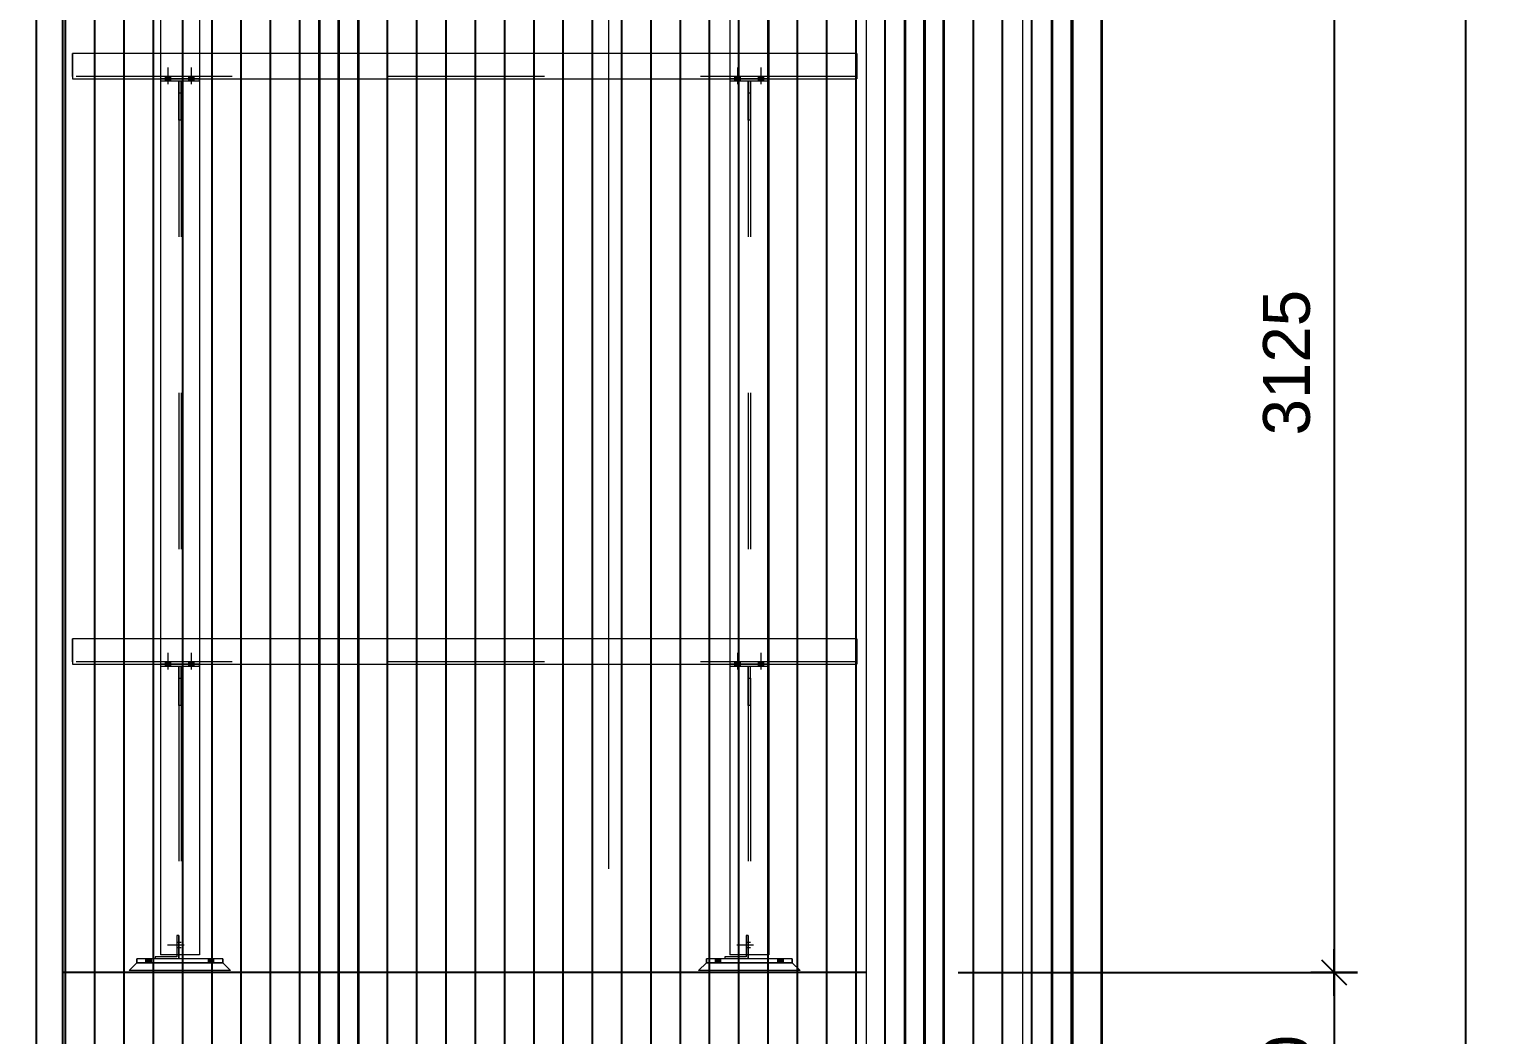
# Model space of a CAD drawing. Header units: millimetres. Extents: x 652937 to 1670132, y 1473552 to 2851037.
# Drawn here: x 663473.683 to 663477.422, y 1524564.123 to 1524566.7 of the extents above; entities that cross this region are included whole.
import ezdxf

# ---------------------------------------------------------------- set-up
doc = ezdxf.new("R2010")
doc.units = ezdxf.units.MM
for name, pattern in [('Grid Line', [22.225, 12.7, -3.175, 3.175, -3.175]), ('XKITLINE00', [0]), ('XKITLINE02', [4, 2, -2])]:
    doc.linetypes.add(name, pattern=pattern)
doc.layers.add('000 - 0_HIDE_OBJ_FRAMING_DEF_SUB', color=7, linetype='Continuous', plot=False)
for name, color, linetype, lineweight in [('A-230-M_FLOOR', 7, 'Continuous', 25), ('A-GENM', 7, 'Continuous', 9), ('Bolt', 7, 'Continuous', 0), ('Part', 7, 'Continuous', 0), ('Z-030-M_GRID', 7, 'Continuous', 9)]:
    doc.layers.add(name, color=color, linetype=linetype, lineweight=lineweight)
doc.layers.add('S-DIM', color=7, linetype='Continuous')
doc.styles.add('Arial', font='arial.ttf')
doc.dimstyles.new('Dim 40 - End', dxfattribs={"dimscale": 0.04, "dimtxt": 3, "dimasz": 1, "dimexe": 0, "dimexo": 2.5, "dimgap": 1.5, "dimtad": 1, "dimdec": 0, "dimlfac": 1000, "dimzin": 1, "dimdsep": 46, "dimtxsty": 'Arial', "dimblk": 'END', "dimcen": 0.09, "dimclrd": 7, "dimclre": 7, "dimclrt": 7, "dimadec": 0, "dimazin": 0, "dimtfac": 1, "dimtdec": 0, "dimtix": 1, "dimtofl": 0, "dimtmove": 2, "dimatfit": 3, "dimfxl": 1, "dimtfill": 1, "dimtfillclr": 256, "dimtolj": 1, "dimtzin": 0, "dimarcsym": 0})

# ---------------------------------------------------------------- blocks, each defined once
blk = doc.blocks.new('GM_Louver Grill Vertical Z1 - Z Profile-22981246-ENT 3 ELE-1 Sheet')
at = {"layer": '000 - 0_HIDE_OBJ_FRAMING_DEF_SUB', "color": 7}
blk.add_line((1611284.3, 108890), (1611284.3, 114870), dxfattribs=at)
blk = doc.blocks.new('GM_Louver Grill Vertical Z1 - Z Profile-V54-ENT 3 ELE-1 Sheet')
at = {"layer": '000 - 0_HIDE_OBJ_FRAMING_DEF_SUB', "color": 7}
blk.add_line((1603484.3, 106110.5), (1603484.3, 114870), dxfattribs=at)
blk = doc.blocks.new('E1')
at = {"layer": '000 - 0_HIDE_OBJ_FRAMING_DEF_SUB', "color": 7, "lineweight": 35}
for p, q in [((1615909.3, 108890), (1615909.3, 114870)), ((1616009.3, 108890), (1616009.3, 114870)), ((1617409.3, 114870), (1617409.3, 108890)), ((1617509.2, 106110.5), (1617509.2, 114870)), ((1617785.9, 114870), (1617785.9, 106110.5))]:
    blk.add_line(p, q, dxfattribs=at)
for points in [[(1615959.3, 114870), (1614459.3, 114870), (1614459.3, 108890), (1615959.3, 108890)], [(1615959.3, 114870), (1617459.3, 114870), (1617459.3, 108890), (1615959.3, 108890)], [(1617459.2, 114870), (1617835.9, 114870), (1617835.9, 106110.5), (1617459.2, 106110.5)], [(1617913.6, 114870), (1617838, 114870), (1617838, 106110.5), (1617913.6, 106110.5)]]:
    blk.add_lwpolyline(points, close=True, dxfattribs=at)
at = {"layer": 'A-GENM', "color": 7}
for name, p in [('GM_Louver Grill Vertical Z1 - Z Profile-22981246-ENT 3 ELE-1 Sheet', (3900, 0)), ('GM_Louver Grill Vertical Z1 - Z Profile-22981246-ENT 3 ELE-1 Sheet', (3975, 0)), ('GM_Louver Grill Vertical Z1 - Z Profile-22981246-ENT 3 ELE-1 Sheet', (4050, 0)), ('GM_Louver Grill Vertical Z1 - Z Profile-22981246-ENT 3 ELE-1 Sheet', (4125, 0)), ('GM_Louver Grill Vertical Z1 - Z Profile-22981246-ENT 3 ELE-1 Sheet', (4200, 0)), ('GM_Louver Grill Vertical Z1 - Z Profile-22981246-ENT 3 ELE-1 Sheet', (4275, 0)), ('GM_Louver Grill Vertical Z1 - Z Profile-22981246-ENT 3 ELE-1 Sheet', (4350, 0)), ('GM_Louver Grill Vertical Z1 - Z Profile-22981246-ENT 3 ELE-1 Sheet', (4425, 0)), ('GM_Louver Grill Vertical Z1 - Z Profile-22981246-ENT 3 ELE-1 Sheet', (4500, 0)), ('GM_Louver Grill Vertical Z1 - Z Profile-22981246-ENT 3 ELE-1 Sheet', (4575, 0)), ('GM_Louver Grill Vertical Z1 - Z Profile-22981246-ENT 3 ELE-1 Sheet', (4800, 0)), ('GM_Louver Grill Vertical Z1 - Z Profile-22981246-ENT 3 ELE-1 Sheet', (4875, 0)), ('GM_Louver Grill Vertical Z1 - Z Profile-22981246-ENT 3 ELE-1 Sheet', (4950, 0)), ('GM_Louver Grill Vertical Z1 - Z Profile-22981246-ENT 3 ELE-1 Sheet', (5025, 0)), ('GM_Louver Grill Vertical Z1 - Z Profile-22981246-ENT 3 ELE-1 Sheet', (5100, 0)), ('GM_Louver Grill Vertical Z1 - Z Profile-22981246-ENT 3 ELE-1 Sheet', (5175, 0)), ('GM_Louver Grill Vertical Z1 - Z Profile-22981246-ENT 3 ELE-1 Sheet', (5250, 0)), ('GM_Louver Grill Vertical Z1 - Z Profile-22981246-ENT 3 ELE-1 Sheet', (5324.9, 0)), ('GM_Louver Grill Vertical Z1 - Z Profile-22981246-ENT 3 ELE-1 Sheet', (5399.9, 0)), ('GM_Louver Grill Vertical Z1 - Z Profile-22981246-ENT 3 ELE-1 Sheet', (5474.9, 0)), ('GM_Louver Grill Vertical Z1 - Z Profile-22981246-ENT 3 ELE-1 Sheet', (5549.9, 0)), ('GM_Louver Grill Vertical Z1 - Z Profile-22981246-ENT 3 ELE-1 Sheet', (5624.9, 0)), ('GM_Louver Grill Vertical Z1 - Z Profile-22981246-ENT 3 ELE-1 Sheet', (5699.9, 0)), ('GM_Louver Grill Vertical Z1 - Z Profile-22981246-ENT 3 ELE-1 Sheet', (5774.9, 0)), ('GM_Louver Grill Vertical Z1 - Z Profile-22981246-ENT 3 ELE-1 Sheet', (5849.9, 0)), ('GM_Louver Grill Vertical Z1 - Z Profile-22981246-ENT 3 ELE-1 Sheet', (5924.9, 0)), ('GM_Louver Grill Vertical Z1 - Z Profile-22981246-ENT 3 ELE-1 Sheet', (5999.9, 0)), ('GM_Louver Grill Vertical Z1 - Z Profile-22981246-ENT 3 ELE-1 Sheet', (6074.9, 0)), ('GM_Louver Grill Vertical Z1 - Z Profile-V54-ENT 3 ELE-1 Sheet', (14100.5, 0)), ('GM_Louver Grill Vertical Z1 - Z Profile-V54-ENT 3 ELE-1 Sheet', (14175.5, 0)), ('GM_Louver Grill Vertical Z1 - Z Profile-V54-ENT 3 ELE-1 Sheet', (14250.5, 0))]:
    blk.add_blockref(name, p, dxfattribs=at)
blk = doc.blocks.new('END')
at = {"color": 7}
for p, q in [((0, 1.5), (0, -1.5)), ((1.5, 0), (-1.5, 0)), ((-0.795, -0.795), (0.795, 0.795))]:
    blk.add_line(p, q, dxfattribs=at)
blk = doc.blocks.new('*D261')
at = {"layer": 'Defpoints', "color": 7, "transparency": 16777216}
for p in [(663475.9625, 1524567.4081), (663475.9625, 1524564.2831), (663477.0261, 1524564.2831)]:
    blk.add_point(p, dxfattribs=at)
at = {"layer": 'S-DIM', "color": 7, "lineweight": -2, "transparency": 16777216}
for p, q in [((663476.0625, 1524567.4081), (663477.0261, 1524567.4081)), ((663477.0261, 1524567.3681), (663477.0261, 1524564.3231)), ((663476.0625, 1524564.2831), (663477.0261, 1524564.2831))]:
    blk.add_line(p, q, dxfattribs=at)
at = {"layer": 'S-DIM', "color": 7, "lineweight": -2, "transparency": 16777216, "xscale": 0.04, "yscale": 0.04, "zscale": 0.04}
for p, rotation in [((663477.0261, 1524567.4081), 90), ((663477.0261, 1524564.2831), 270)]:
    blk.add_blockref('END', p, dxfattribs=dict(at, rotation=rotation))
at = {"layer": 'S-DIM', "color": 7, "transparency": 16777216, "insert": (663476.9047, 1524565.8456), "char_height": 0.12, "attachment_point": 5, "rotation": 90, "style": 'Arial', "bg_fill": 3, "box_fill_scale": 1.1, "bg_fill_color": 256, "bg_fill_true_color": 13158600, "bg_fill_transparency": 0}
blk.add_mtext('\\A1;3125', dxfattribs=at)
blk = doc.blocks.new('*D262')
at = {"layer": 'Defpoints', "color": 7, "transparency": 16777216}
for p in [(663475.9625, 1524564.2831), (663475.9625, 1524563.6831), (663477.0261, 1524563.6831)]:
    blk.add_point(p, dxfattribs=at)
at = {"layer": 'S-DIM', "color": 7, "lineweight": -2, "transparency": 16777216}
for p, q in [((663476.0625, 1524564.2831), (663477.0261, 1524564.2831)), ((663477.0261, 1524564.2431), (663477.0261, 1524563.7231)), ((663476.0625, 1524563.6831), (663477.0261, 1524563.6831))]:
    blk.add_line(p, q, dxfattribs=at)
at = {"layer": 'S-DIM', "color": 7, "lineweight": -2, "transparency": 16777216, "xscale": 0.04, "yscale": 0.04, "zscale": 0.04}
for p, rotation in [((663477.0261, 1524564.2831), 90), ((663477.0261, 1524563.6831), 270)]:
    blk.add_blockref('END', p, dxfattribs=dict(at, rotation=rotation))
at = {"layer": 'S-DIM', "color": 7, "transparency": 16777216, "insert": (663476.9048, 1524563.9831), "char_height": 0.12, "attachment_point": 5, "rotation": 90, "style": 'Arial', "bg_fill": 3, "box_fill_scale": 1.1, "bg_fill_color": 256, "bg_fill_true_color": 13158600, "bg_fill_transparency": 0}
blk.add_mtext('\\A1;600', dxfattribs=at)
blk = doc.blocks.new('*D266')
at = {"layer": 'Defpoints', "color": 7, "transparency": 16777216}
for p in [(663476.7133, 1524568.0081), (663476.7133, 1524559.2381), (663477.3623, 1524559.2381)]:
    blk.add_point(p, dxfattribs=at)
at = {"layer": 'S-DIM', "color": 7, "lineweight": -2, "transparency": 16777216}
for p, q in [((663476.8133, 1524568.0081), (663477.3623, 1524568.0081)), ((663477.3623, 1524567.9681), (663477.3623, 1524559.2781)), ((663476.8133, 1524559.2381), (663477.3623, 1524559.2381))]:
    blk.add_line(p, q, dxfattribs=at)
at = {"layer": 'S-DIM', "color": 7, "lineweight": -2, "transparency": 16777216, "xscale": 0.04, "yscale": 0.04, "zscale": 0.04}
for p, rotation in [((663477.3623, 1524568.0081), 90), ((663477.3623, 1524559.2381), 270)]:
    blk.add_blockref('END', p, dxfattribs=dict(at, rotation=rotation))
at = {"layer": 'S-DIM', "color": 7, "transparency": 16777216, "insert": (663477.241, 1524563.6231), "char_height": 0.12, "attachment_point": 5, "rotation": 90, "style": 'Arial', "bg_fill": 3, "box_fill_scale": 1.1, "bg_fill_color": 256, "bg_fill_true_color": 13158600, "bg_fill_transparency": 0}
blk.add_mtext('\\A1;8770', dxfattribs=at)
blk = doc.blocks.new('*A21633233')
at = {"layer": 'Part', "color": 7, "linetype": 'XKITLINE00', "lineweight": 0}
for p, q in [((64.078234, 59.15), (64.078244, 59.15)), ((64.078389, 59.15), (64.078244, 59.15)), ((64.078244, 59.15), (64.078244, 58.855)), ((74.12255, 59.15), (64.078379, 59.15)), ((64.078389, 59.15), (64.078389, 58.825)), ((74.12254, 59.15), (74.12255, 59.15)), ((74.12255, 59.15), (74.12255, 58.825)), ((64.078234, 58.855), (64.078234, 58.825)), ((64.078389, 58.825), (64.078234, 58.825)), ((64.078234, 58.825), (74.12255, 58.825)), ((64.078244, 58.855), (64.078389, 58.855)), ((64.078244, 58.855), (64.078379, 58.855))]:
    blk.add_line(p, q, dxfattribs=at)
at = {"layer": 'Part', "color": 7, "linetype": 'XKITLINE02', "lineweight": 0}
for p, q in [((64.078234, 59.15), (64.078234, 58.855)), ((64.078244, 59.15), (64.078234, 59.15)), ((64.078379, 58.855), (64.078379, 59.15)), ((74.122395, 58.825), (74.122395, 59.15)), ((74.122395, 59.15), (74.122405, 59.15)), ((74.122405, 59.15), (74.122405, 58.855)), ((74.12254, 58.855), (74.12254, 59.15)), ((74.12254, 58.855), (64.078379, 58.855)), ((74.12255, 58.825), (74.122395, 58.825)), ((74.122405, 58.855), (74.12254, 58.855))]:
    blk.add_line(p, q, dxfattribs=at)
blk = doc.blocks.new('*A21783248')
at = {"layer": 'Part', "color": 7, "linetype": 'XKITLINE00', "lineweight": 0}
for p, q in [((65.203263, 58.825), (65.203263, 58.795)), ((65.203263, 58.795), (65.203449, 58.795)), ((65.703449, 58.795), (65.203263, 58.795)), ((65.203449, 58.825), (65.203449, 58.795)), ((65.703449, 58.795), (65.703449, 58.825))]:
    blk.add_line(p, q, dxfattribs=at)
at = {"layer": 'Part', "color": 7, "linetype": 'XKITLINE02', "lineweight": 0}
for p, q in [((65.703449, 58.825), (65.203263, 58.825)), ((65.703263, 58.825), (65.703449, 58.825)), ((65.703263, 58.825), (65.703263, 58.795)), ((65.703263, 58.795), (65.703449, 58.795))]:
    blk.add_line(p, q, dxfattribs=at)
blk = doc.blocks.new('*A21793249')
at = {"layer": 'Bolt'}
for points in [[(65.268, 58.825), (65.268, 58.855), (65.338, 58.855), (65.338, 58.825)], [(65.268, 58.795), (65.268, 58.825), (65.338, 58.825), (65.338, 58.795)], [(65.568, 58.825), (65.568, 58.855), (65.638, 58.855), (65.638, 58.825)], [(65.568, 58.795), (65.568, 58.825), (65.638, 58.825), (65.638, 58.795)]]:
    blk.add_hatch(color=7, dxfattribs=at).paths.add_polyline_path(points, flags=17)
at = {"layer": 'Bolt', "color": 7, "linetype": 'XKITLINE00', "lineweight": 0}
for p, q in [((65.303, 58.755), (65.303, 58.97)), ((65.603, 58.755), (65.603, 58.97)), ((65.268, 58.825), (65.268, 58.855)), ((65.268, 58.795), (65.268, 58.825)), ((65.338, 58.825), (65.338, 58.855)), ((65.338, 58.795), (65.338, 58.825)), ((65.568, 58.825), (65.568, 58.855)), ((65.568, 58.795), (65.568, 58.825)), ((65.638, 58.825), (65.638, 58.855)), ((65.638, 58.795), (65.638, 58.825))]:
    blk.add_line(p, q, dxfattribs=at)
blk = doc.blocks.new('*A23033373')
at = {"layer": 'Part', "color": 7, "linetype": 'XKITLINE00', "lineweight": 0}
for p, q in [((72.997629, 62.8), (72.497474, 62.8)), ((72.497487, 62.8), (72.497487, 59.15)), ((72.497629, 62.8), (72.497629, 59.15)), ((72.997629, 62.8), (72.997629, 59.15)), ((72.497487, 58.825), (72.497487, 51.65)), ((72.497629, 58.825), (72.497629, 51.65)), ((72.997629, 58.795), (72.997629, 51.65)), ((72.497487, 51.325), (72.497487, 47.6)), ((72.497629, 51.325), (72.497629, 47.6)), ((72.997629, 51.295), (72.997629, 47.6)), ((72.997629, 47.6), (72.497474, 47.6))]:
    blk.add_line(p, q, dxfattribs=at)
at = {"layer": 'Part', "color": 7, "linetype": 'XKITLINE02', "lineweight": 0}
for p, q in [((72.497474, 62.8), (72.497474, 47.6)), ((72.497617, 62.8), (72.497617, 47.6)), ((72.732487, 62.8), (72.732487, 47.6)), ((72.732617, 62.8), (72.732617, 47.6)), ((72.762487, 62.8), (72.762487, 47.6)), ((72.762617, 62.8), (72.762617, 47.6)), ((72.997474, 62.8), (72.997474, 47.6)), ((72.997487, 62.8), (72.997487, 47.6)), ((72.997617, 62.8), (72.997617, 47.6)), ((72.497487, 59.15), (72.497487, 58.825)), ((72.497629, 59.15), (72.497629, 58.825)), ((72.997629, 59.15), (72.997629, 58.795)), ((72.497487, 51.65), (72.497487, 51.325)), ((72.497629, 51.65), (72.497629, 51.325)), ((72.997629, 51.65), (72.997629, 51.295))]:
    blk.add_line(p, q, dxfattribs=at)
blk = doc.blocks.new('*A23043374')
at = {"layer": 'Part', "color": 7, "linetype": 'XKITLINE00', "lineweight": 0}
for p, q in [((72.732637, 58.795), (72.732637, 58.295)), ((72.732823, 58.645), (72.732823, 58.795)), ((72.762823, 58.795), (72.732823, 58.795)), ((72.762823, 58.645), (72.762823, 58.795)), ((72.732684, 58.295), (72.732823, 58.645)), ((72.732823, 58.645), (72.762823, 58.645)), ((72.762823, 58.645), (72.762684, 58.295)), ((72.732637, 58.295), (72.732684, 58.295)), ((72.762684, 58.295), (72.732684, 58.295))]:
    blk.add_line(p, q, dxfattribs=at)
at = {"layer": 'Part', "color": 7, "linetype": 'XKITLINE02', "lineweight": 0}
for p, q in [((72.732823, 58.795), (72.732637, 58.795)), ((72.732823, 58.795), (72.732637, 58.795)), ((72.762637, 58.295), (72.762637, 58.795)), ((72.732684, 58.295), (72.732637, 58.295))]:
    blk.add_line(p, q, dxfattribs=at)
blk = doc.blocks.new('*A23053375')
at = {"layer": 'Part', "color": 7, "linetype": 'XKITLINE00', "lineweight": 0}
for p, q in [((72.497637, 51.325), (72.497637, 51.295)), ((72.497637, 51.295), (72.497823, 51.295)), ((72.997823, 51.295), (72.497637, 51.295)), ((72.497823, 51.325), (72.497823, 51.295)), ((72.997823, 51.295), (72.997823, 51.325))]:
    blk.add_line(p, q, dxfattribs=at)
at = {"layer": 'Part', "color": 7, "linetype": 'XKITLINE02', "lineweight": 0}
for p, q in [((72.997823, 51.325), (72.497637, 51.325)), ((72.997637, 51.325), (72.997823, 51.325)), ((72.997637, 51.325), (72.997637, 51.295)), ((72.997637, 51.295), (72.997823, 51.295))]:
    blk.add_line(p, q, dxfattribs=at)
blk = doc.blocks.new('*A23063376')
at = {"layer": 'Part', "color": 7, "linetype": 'XKITLINE00', "lineweight": 0}
for p, q in [((72.732637, 51.295), (72.732637, 50.795)), ((72.732823, 51.145), (72.732823, 51.295)), ((72.762823, 51.295), (72.732823, 51.295)), ((72.762823, 51.145), (72.762823, 51.295)), ((72.732684, 50.795), (72.732823, 51.145)), ((72.732823, 51.145), (72.762823, 51.145)), ((72.762823, 51.145), (72.762684, 50.795)), ((72.732637, 50.795), (72.732684, 50.795)), ((72.762684, 50.795), (72.732684, 50.795))]:
    blk.add_line(p, q, dxfattribs=at)
at = {"layer": 'Part', "color": 7, "linetype": 'XKITLINE02', "lineweight": 0}
for p, q in [((72.732823, 51.295), (72.732637, 51.295)), ((72.732823, 51.295), (72.732637, 51.295)), ((72.762637, 50.795), (72.762637, 51.295)), ((72.732684, 50.795), (72.732637, 50.795))]:
    blk.add_line(p, q, dxfattribs=at)
blk = doc.blocks.new('*A23073377')
at = {"layer": 'Bolt'}
for points in [[(72.563, 51.325), (72.563, 51.355), (72.633, 51.355), (72.633, 51.325)], [(72.563, 51.295), (72.563, 51.325), (72.633, 51.325), (72.633, 51.295)], [(72.863, 51.325), (72.863, 51.355), (72.933, 51.355), (72.933, 51.325)], [(72.863, 51.295), (72.863, 51.325), (72.933, 51.325), (72.933, 51.295)]]:
    blk.add_hatch(color=7, dxfattribs=at).paths.add_polyline_path(points, flags=17)
at = {"layer": 'Bolt', "color": 7, "linetype": 'XKITLINE00', "lineweight": 0}
for p, q in [((72.598, 51.255), (72.598, 51.47)), ((72.898, 51.255), (72.898, 51.47)), ((72.563, 51.325), (72.563, 51.355)), ((72.563, 51.295), (72.563, 51.325)), ((72.633, 51.325), (72.633, 51.355)), ((72.633, 51.295), (72.633, 51.325)), ((72.863, 51.325), (72.863, 51.355)), ((72.863, 51.295), (72.863, 51.325)), ((72.933, 51.325), (72.933, 51.355)), ((72.933, 51.295), (72.933, 51.325))]:
    blk.add_line(p, q, dxfattribs=at)
blk = doc.blocks.new('*A23083378')
at = {"layer": 'Part', "color": 7, "linetype": 'XKITLINE00', "lineweight": 0}
for p, q in [((72.497637, 58.825), (72.497637, 58.795)), ((72.497637, 58.795), (72.497823, 58.795)), ((72.997823, 58.795), (72.497637, 58.795)), ((72.497823, 58.825), (72.497823, 58.795)), ((72.997823, 58.795), (72.997823, 58.825))]:
    blk.add_line(p, q, dxfattribs=at)
at = {"layer": 'Part', "color": 7, "linetype": 'XKITLINE02', "lineweight": 0}
for p, q in [((72.997823, 58.825), (72.497637, 58.825)), ((72.997637, 58.825), (72.997823, 58.825)), ((72.997637, 58.825), (72.997637, 58.795)), ((72.997637, 58.795), (72.997823, 58.795))]:
    blk.add_line(p, q, dxfattribs=at)
blk = doc.blocks.new('*A23093379')
at = {"layer": 'Bolt'}
for points in [[(72.563, 58.825), (72.563, 58.855), (72.633, 58.855), (72.633, 58.825)], [(72.563, 58.795), (72.563, 58.825), (72.633, 58.825), (72.633, 58.795)], [(72.863, 58.825), (72.863, 58.855), (72.933, 58.855), (72.933, 58.825)], [(72.863, 58.795), (72.863, 58.825), (72.933, 58.825), (72.933, 58.795)]]:
    blk.add_hatch(color=7, dxfattribs=at).paths.add_polyline_path(points, flags=17)
at = {"layer": 'Bolt', "color": 7, "linetype": 'XKITLINE00', "lineweight": 0}
for p, q in [((72.598, 58.755), (72.598, 58.97)), ((72.898, 58.755), (72.898, 58.97)), ((72.563, 58.825), (72.563, 58.855)), ((72.563, 58.795), (72.563, 58.825)), ((72.633, 58.825), (72.633, 58.855)), ((72.633, 58.795), (72.633, 58.825)), ((72.863, 58.825), (72.863, 58.855)), ((72.863, 58.795), (72.863, 58.825)), ((72.933, 58.825), (72.933, 58.855)), ((72.933, 58.795), (72.933, 58.825))]:
    blk.add_line(p, q, dxfattribs=at)
blk = doc.blocks.new('*A23193389')
at = {"layer": 'Part', "color": 7, "linetype": 'XKITLINE00', "lineweight": 0}
for p, q in [((65.703255, 62.8), (65.2031, 62.8)), ((65.203112, 62.8), (65.203112, 59.15)), ((65.203255, 62.8), (65.203255, 59.15)), ((65.703255, 62.8), (65.703255, 59.15)), ((65.203112, 58.825), (65.203112, 51.65)), ((65.203255, 58.825), (65.203255, 51.65)), ((65.703255, 58.795), (65.703255, 51.65)), ((65.203112, 51.325), (65.203112, 47.6)), ((65.203255, 51.325), (65.203255, 47.6)), ((65.703255, 51.295), (65.703255, 47.6)), ((65.703255, 47.6), (65.2031, 47.6))]:
    blk.add_line(p, q, dxfattribs=at)
at = {"layer": 'Part', "color": 7, "linetype": 'XKITLINE02', "lineweight": 0}
for p, q in [((65.2031, 62.8), (65.2031, 47.6)), ((65.203243, 62.8), (65.203243, 47.6)), ((65.438112, 62.8), (65.438112, 47.6)), ((65.438243, 62.8), (65.438243, 47.6)), ((65.468112, 62.8), (65.468112, 47.6)), ((65.468243, 62.8), (65.468243, 47.6)), ((65.7031, 62.8), (65.7031, 47.6)), ((65.703112, 62.8), (65.703112, 47.6)), ((65.703243, 62.8), (65.703243, 47.6)), ((65.203112, 59.15), (65.203112, 58.825)), ((65.203255, 59.15), (65.203255, 58.825)), ((65.703255, 59.15), (65.703255, 58.795)), ((65.203112, 51.65), (65.203112, 51.325)), ((65.203255, 51.65), (65.203255, 51.325)), ((65.703255, 51.65), (65.703255, 51.295))]:
    blk.add_line(p, q, dxfattribs=at)
blk = doc.blocks.new('*A23203390')
at = {"layer": 'Part', "color": 7, "linetype": 'XKITLINE00', "lineweight": 0}
for p, q in [((64.078234, 51.65), (64.078244, 51.65)), ((64.078389, 51.65), (64.078244, 51.65)), ((64.078244, 51.65), (64.078244, 51.355)), ((74.12255, 51.65), (64.078379, 51.65)), ((64.078389, 51.65), (64.078389, 51.325)), ((74.12254, 51.65), (74.12255, 51.65)), ((74.12255, 51.65), (74.12255, 51.325)), ((64.078234, 51.355), (64.078234, 51.325)), ((64.078389, 51.325), (64.078234, 51.325)), ((64.078234, 51.325), (74.12255, 51.325)), ((64.078244, 51.355), (64.078389, 51.355)), ((64.078244, 51.355), (64.078379, 51.355))]:
    blk.add_line(p, q, dxfattribs=at)
at = {"layer": 'Part', "color": 7, "linetype": 'XKITLINE02', "lineweight": 0}
for p, q in [((64.078234, 51.65), (64.078234, 51.355)), ((64.078244, 51.65), (64.078234, 51.65)), ((64.078379, 51.355), (64.078379, 51.65)), ((74.122395, 51.325), (74.122395, 51.65)), ((74.122395, 51.65), (74.122405, 51.65)), ((74.122405, 51.65), (74.122405, 51.355)), ((74.12254, 51.355), (74.12254, 51.65)), ((74.12254, 51.355), (64.078379, 51.355)), ((74.12255, 51.325), (74.122395, 51.325)), ((74.122405, 51.355), (74.12254, 51.355))]:
    blk.add_line(p, q, dxfattribs=at)
blk = doc.blocks.new('*A23213391')
at = {"layer": 'Bolt'}
for points in [[(65.268, 51.325), (65.268, 51.355), (65.338, 51.355), (65.338, 51.325)], [(65.268, 51.295), (65.268, 51.325), (65.338, 51.325), (65.338, 51.295)], [(65.568, 51.325), (65.568, 51.355), (65.638, 51.355), (65.638, 51.325)], [(65.568, 51.295), (65.568, 51.325), (65.638, 51.325), (65.638, 51.295)]]:
    blk.add_hatch(color=7, dxfattribs=at).paths.add_polyline_path(points, flags=17)
at = {"layer": 'Bolt', "color": 7, "linetype": 'XKITLINE00', "lineweight": 0}
for p, q in [((65.303, 51.255), (65.303, 51.47)), ((65.603, 51.255), (65.603, 51.47)), ((65.268, 51.325), (65.268, 51.355)), ((65.268, 51.295), (65.268, 51.325)), ((65.338, 51.325), (65.338, 51.355)), ((65.338, 51.295), (65.338, 51.325)), ((65.568, 51.325), (65.568, 51.355)), ((65.568, 51.295), (65.568, 51.325)), ((65.638, 51.325), (65.638, 51.355)), ((65.638, 51.295), (65.638, 51.325))]:
    blk.add_line(p, q, dxfattribs=at)
blk = doc.blocks.new('*A23223392')
at = {"layer": 'Part', "color": 7, "linetype": 'XKITLINE00', "lineweight": 0}
for p, q in [((65.438263, 51.295), (65.438263, 50.795)), ((65.438449, 51.145), (65.438449, 51.295)), ((65.468449, 51.295), (65.438449, 51.295)), ((65.468449, 51.145), (65.468449, 51.295)), ((65.438309, 50.795), (65.438449, 51.145)), ((65.438449, 51.145), (65.468449, 51.145)), ((65.468449, 51.145), (65.468309, 50.795)), ((65.438263, 50.795), (65.438309, 50.795)), ((65.468309, 50.795), (65.438309, 50.795))]:
    blk.add_line(p, q, dxfattribs=at)
at = {"layer": 'Part', "color": 7, "linetype": 'XKITLINE02', "lineweight": 0}
for p, q in [((65.438449, 51.295), (65.438263, 51.295)), ((65.438449, 51.295), (65.438263, 51.295)), ((65.468263, 50.795), (65.468263, 51.295)), ((65.438309, 50.795), (65.438263, 50.795))]:
    blk.add_line(p, q, dxfattribs=at)
blk = doc.blocks.new('*A23233393')
at = {"layer": 'Part', "color": 7, "linetype": 'XKITLINE00', "lineweight": 0}
for p, q in [((65.203263, 51.325), (65.203263, 51.295)), ((65.203263, 51.295), (65.203449, 51.295)), ((65.703449, 51.295), (65.203263, 51.295)), ((65.203449, 51.325), (65.203449, 51.295)), ((65.703449, 51.295), (65.703449, 51.325))]:
    blk.add_line(p, q, dxfattribs=at)
at = {"layer": 'Part', "color": 7, "linetype": 'XKITLINE02', "lineweight": 0}
for p, q in [((65.703449, 51.325), (65.203263, 51.325)), ((65.703263, 51.325), (65.703449, 51.325)), ((65.703263, 51.325), (65.703263, 51.295)), ((65.703263, 51.295), (65.703449, 51.295))]:
    blk.add_line(p, q, dxfattribs=at)
blk = doc.blocks.new('*A23243394')
at = {"layer": 'Part', "color": 7, "linetype": 'XKITLINE00', "lineweight": 0}
for p, q in [((65.438263, 58.795), (65.438263, 58.295)), ((65.438449, 58.645), (65.438449, 58.795)), ((65.468449, 58.795), (65.438449, 58.795)), ((65.468449, 58.645), (65.468449, 58.795)), ((65.438309, 58.295), (65.438449, 58.645)), ((65.438449, 58.645), (65.468449, 58.645)), ((65.468449, 58.645), (65.468309, 58.295)), ((65.438263, 58.295), (65.438309, 58.295)), ((65.468309, 58.295), (65.438309, 58.295))]:
    blk.add_line(p, q, dxfattribs=at)
at = {"layer": 'Part', "color": 7, "linetype": 'XKITLINE02', "lineweight": 0}
for p, q in [((65.438449, 58.795), (65.438263, 58.795)), ((65.438449, 58.795), (65.438263, 58.795)), ((65.468263, 58.295), (65.468263, 58.795)), ((65.438309, 58.295), (65.438263, 58.295))]:
    blk.add_line(p, q, dxfattribs=at)
blk = doc.blocks.new('*A24193489')
at = {"layer": 'Bolt'}
for points in [[(65.088, 47.55), (65.088, 47.5), (65.018, 47.5), (65.018, 47.55)], [(65.888, 47.55), (65.888, 47.5), (65.818, 47.5), (65.818, 47.55)]]:
    blk.add_hatch(color=7, dxfattribs=at).paths.add_polyline_path(points, flags=17)
at = {"layer": 'Bolt', "color": 7, "linetype": 'XKITLINE00', "lineweight": 0}
for p, q in [((65.018, 47.5), (65.018, 47.55)), ((65.053, 47.5), (65.053, 47.55)), ((65.088, 47.5), (65.088, 47.55)), ((65.818, 47.5), (65.818, 47.55)), ((65.853, 47.5), (65.853, 47.55)), ((65.888, 47.5), (65.888, 47.55))]:
    blk.add_line(p, q, dxfattribs=at)
blk = doc.blocks.new('*A24203490')
at = {"layer": 'Bolt', "color": 7, "linetype": 'XKITLINE02', "lineweight": 0}
for p, q in [((65.507778, 47.725), (65.293178, 47.725)), ((65.438147, 47.76), (65.413147, 47.76)), ((65.438208, 47.69), (65.413208, 47.69)), ((65.468167, 47.76), (65.438167, 47.76)), ((65.468188, 47.69), (65.438188, 47.69))]:
    blk.add_line(p, q, dxfattribs=at)
blk = doc.blocks.new('*A24213491')
at = {"layer": 'Part', "color": 7, "linetype": 'XKITLINE00', "lineweight": 0}
for p, q in [((64.903092, 47.5), (64.803061, 47.4)), ((64.803294, 47.4), (64.903263, 47.5)), ((64.903263, 47.5), (64.903092, 47.5)), ((64.903092, 47.5), (66.003263, 47.5)), ((66.003263, 47.5), (66.103294, 47.4))]:
    blk.add_line(p, q, dxfattribs=at)
at = {"layer": 'Part', "color": 7, "linetype": 'XKITLINE02', "lineweight": 0}
for p, q in [((66.003092, 47.5), (66.103061, 47.4)), ((66.103294, 47.4), (64.803061, 47.4)), ((66.103061, 47.4), (66.103294, 47.4))]:
    blk.add_line(p, q, dxfattribs=at)
blk = doc.blocks.new('*A24223492')
at = {"layer": 'Part', "color": 7, "linetype": 'XKITLINE02', "lineweight": 0}
for p, q in [((65.438224, 47.85), (65.413131, 47.85)), ((65.413131, 47.85), (65.413131, 47.6)), ((65.413224, 47.85), (65.413224, 47.6)), ((65.438131, 47.55), (65.438131, 47.85)), ((65.438224, 47.85), (65.438224, 47.6)), ((65.138131, 47.575), (65.138224, 47.575)), ((65.138224, 47.575), (65.138131, 47.575)), ((65.438224, 47.55), (65.138131, 47.55))]:
    blk.add_line(p, q, dxfattribs=at)
at = {"layer": 'Part', "color": 7, "linetype": 'XKITLINE00', "lineweight": 0}
for p, q in [((65.138131, 47.575), (65.138131, 47.55)), ((65.413224, 47.575), (65.138224, 47.575)), ((65.138224, 47.575), (65.138224, 47.55)), ((65.413131, 47.6), (65.413131, 47.575)), ((65.413224, 47.6), (65.413224, 47.575)), ((65.438224, 47.6), (65.438224, 47.55))]:
    blk.add_line(p, q, dxfattribs=at)
blk = doc.blocks.new('*A24233493')
at = {"layer": 'Part', "color": 7, "linetype": 'XKITLINE00', "lineweight": 0}
for p, q in [((66.003263, 47.55), (64.903092, 47.55)), ((64.903092, 47.55), (64.903092, 47.5)), ((66.003263, 47.5), (64.903092, 47.5)), ((64.903263, 47.5), (64.903263, 47.55)), ((66.003263, 47.55), (66.003263, 47.5))]:
    blk.add_line(p, q, dxfattribs=at)
at = {"layer": 'Part', "color": 7, "linetype": 'XKITLINE02', "lineweight": 0}
blk.add_line((66.003092, 47.5), (66.003092, 47.55), dxfattribs=at)
blk = doc.blocks.new('*A24663536')
at = {"layer": 'Part', "color": 7, "linetype": 'XKITLINE00', "lineweight": 0}
for p, q in [((72.197467, 47.5), (72.097436, 47.4)), ((72.097668, 47.4), (72.197637, 47.5)), ((72.197637, 47.5), (72.197467, 47.5)), ((72.197467, 47.5), (73.297637, 47.5)), ((73.297637, 47.5), (73.397668, 47.4))]:
    blk.add_line(p, q, dxfattribs=at)
at = {"layer": 'Part', "color": 7, "linetype": 'XKITLINE02', "lineweight": 0}
for p, q in [((73.297467, 47.5), (73.397436, 47.4)), ((73.397668, 47.4), (72.097436, 47.4)), ((73.397436, 47.4), (73.397668, 47.4))]:
    blk.add_line(p, q, dxfattribs=at)
blk = doc.blocks.new('*A24673537')
at = {"layer": 'Bolt', "color": 7, "linetype": 'XKITLINE02', "lineweight": 0}
for p, q in [((72.802152, 47.725), (72.587552, 47.725)), ((72.732522, 47.76), (72.707522, 47.76)), ((72.732582, 47.69), (72.707582, 47.69)), ((72.762541, 47.76), (72.732541, 47.76)), ((72.762563, 47.69), (72.732563, 47.69))]:
    blk.add_line(p, q, dxfattribs=at)
blk = doc.blocks.new('*A24683538')
at = {"layer": 'Part', "color": 7, "linetype": 'XKITLINE00', "lineweight": 0}
for p, q in [((73.297637, 47.55), (72.197467, 47.55)), ((72.197467, 47.55), (72.197467, 47.5)), ((73.297637, 47.5), (72.197467, 47.5)), ((72.197637, 47.5), (72.197637, 47.55)), ((73.297637, 47.55), (73.297637, 47.5))]:
    blk.add_line(p, q, dxfattribs=at)
at = {"layer": 'Part', "color": 7, "linetype": 'XKITLINE02', "lineweight": 0}
blk.add_line((73.297467, 47.5), (73.297467, 47.55), dxfattribs=at)
blk = doc.blocks.new('*A24693539')
at = {"layer": 'Part', "color": 7, "linetype": 'XKITLINE02', "lineweight": 0}
for p, q in [((72.732598, 47.85), (72.707505, 47.85)), ((72.707505, 47.85), (72.707505, 47.6)), ((72.707598, 47.85), (72.707598, 47.6)), ((72.732505, 47.55), (72.732505, 47.85)), ((72.732598, 47.85), (72.732598, 47.6)), ((72.432505, 47.575), (72.432598, 47.575)), ((72.432598, 47.575), (72.432505, 47.575)), ((72.732598, 47.55), (72.432505, 47.55))]:
    blk.add_line(p, q, dxfattribs=at)
at = {"layer": 'Part', "color": 7, "linetype": 'XKITLINE00', "lineweight": 0}
for p, q in [((72.432505, 47.575), (72.432505, 47.55)), ((72.707598, 47.575), (72.432598, 47.575)), ((72.432598, 47.575), (72.432598, 47.55)), ((72.707505, 47.6), (72.707505, 47.575)), ((72.707598, 47.6), (72.707598, 47.575)), ((72.732598, 47.6), (72.732598, 47.55))]:
    blk.add_line(p, q, dxfattribs=at)
blk = doc.blocks.new('*A24703540')
at = {"layer": 'Bolt'}
for points in [[(72.383, 47.55), (72.383, 47.5), (72.313, 47.5), (72.313, 47.55)], [(73.183, 47.55), (73.183, 47.5), (73.113, 47.5), (73.113, 47.55)]]:
    blk.add_hatch(color=7, dxfattribs=at).paths.add_polyline_path(points, flags=17)
at = {"layer": 'Bolt', "color": 7, "linetype": 'XKITLINE00', "lineweight": 0}
for p, q in [((72.313, 47.5), (72.313, 47.55)), ((72.348, 47.5), (72.348, 47.55)), ((72.383, 47.5), (72.383, 47.55)), ((73.113, 47.5), (73.113, 47.55)), ((73.148, 47.5), (73.148, 47.55)), ((73.183, 47.5), (73.183, 47.55))]:
    blk.add_line(p, q, dxfattribs=at)

msp = doc.modelspace()

# ---------------------------------------------------------------- linework, layer by layer
at = {"color": 7}
for points in [[(663473.468, 1524562.1881), (663473.468, 1524568.0081), (663473.768, 1524568.0081), (663473.768, 1524562.1881)], [(663475.828, 1524564.2831), (663473.768, 1524564.2831)]]:
    msp.add_lwpolyline(points, dxfattribs=at)
at = {"layer": 'A-230-M_FLOOR', "color": 7, "lineweight": 9}
msp.add_lwpolyline([(663475.828, 1524562.1881), (663475.828, 1524568.0081), (663476.228, 1524568.0081), (663476.228, 1524561.7881)], dxfattribs=at)
at = {"layer": 'Z-030-M_GRID', "color": 7, "linetype": 'Grid Line'}
for p, q in [((663475.168, 1524548.6739), (663475.168, 1524570.3058)), ((663476.028, 1524560.3084), (663476.028, 1524569.1802))]:
    msp.add_line(p, q, dxfattribs=at)

# ---------------------------------------------------------------- block references
at = {"color": 7, "xscale": 0.001, "yscale": 0.001, "zscale": 0.001}
msp.add_blockref('E1', (661858.517, 1524453.5881), dxfattribs=at)
at = {"color": 7, "lineweight": 0, "xscale": 0.2, "yscale": 0.2, "zscale": 0.2}
for name in ['*A23193389', '*A23033373', '*A21633233', '*A21783248', '*A21793249', '*A23243394', '*A23083378', '*A23093379', '*A23043374', '*A23203390', '*A23233393', '*A23213391', '*A23053375', '*A23073377', '*A23223392', '*A23063376', '*A24223492', '*A24203490', '*A24693539', '*A24673537', '*A24213491', '*A24233493', '*A24193489', '*A24663536', '*A24683538', '*A24703540']:
    msp.add_blockref(name, (663460.9784, 1524554.8081), dxfattribs=at)

# ---------------------------------------------------------------- next in the draw order: dimensions: what is measured, and where the dimension line sits
at = {"layer": 'S-DIM', "color": 7}
dim = msp.add_linear_dim(base=(663477.0261, 1524564.2831), p1=(663475.9625, 1524567.4081), p2=(663475.9625, 1524564.2831), angle=90, dimstyle='Dim 40 - End', override={"dimclrd": 7, "dimclre": 7, "dimclrt": 7}, dxfattribs=at)
dim.commit()
dim.dimension.update_dxf_attribs({"geometry": '*D261', "text_midpoint": (663476.9047, 1524565.8456)})

# ---------------------------------------------------------------- next in the draw order: dimensions: what is measured, and where the dimension line sits
dim = msp.add_linear_dim(base=(663477.0261, 1524563.6831), p1=(663475.9625, 1524564.2831), p2=(663475.9625, 1524563.6831), angle=90, dimstyle='Dim 40 - End', override={"dimclrd": 7, "dimclre": 7, "dimclrt": 7}, dxfattribs=at)
dim.commit()
dim.dimension.update_dxf_attribs({"geometry": '*D262', "text_midpoint": (663476.9048, 1524563.9831)})

# ---------------------------------------------------------------- next in the draw order: dimensions: what is measured, and where the dimension line sits
dim = msp.add_linear_dim(base=(663477.3623, 1524559.2381), p1=(663476.7133, 1524568.0081), p2=(663476.7133, 1524559.2381), angle=90, dimstyle='Dim 40 - End', override={"dimclrd": 7, "dimclre": 7, "dimclrt": 7}, dxfattribs=at)
dim.commit()
dim.dimension.update_dxf_attribs({"geometry": '*D266', "text_midpoint": (663477.241, 1524563.6231)})

doc.saveas('drawing.dxf')
